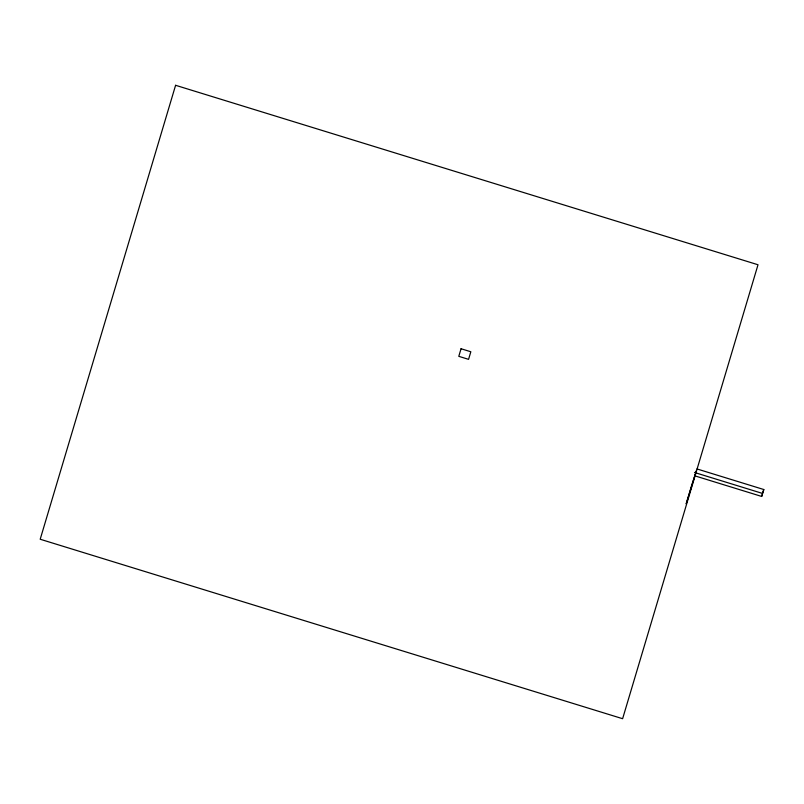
<?xml version="1.0" encoding="UTF-8"?>
<svg xmlns="http://www.w3.org/2000/svg" width="804" height="804" viewBox="0 0 804 804"><rect width="100%" height="100%" fill="white"/><g stroke="black" fill="none" stroke-linecap="round" stroke-linejoin="round"><path stroke-width="1.21" d="M691.651 485.515L686.174 503.897L696.445 470.672L692.023 484.37M694.726 475.807L761.669 496.44L763.8 489.525L696.947 468.933M762.845 492.5L763.8 489.525M761.669 496.44L762.624 493.465L694.495 472.471M175.594 85.294L40.2 539.243L622.618 718.706L758.011 264.757L175.594 85.294M461.054 348.745L458.793 356.333L468.571 359.348L470.832 351.76L461.054 348.745"/></g></svg>
